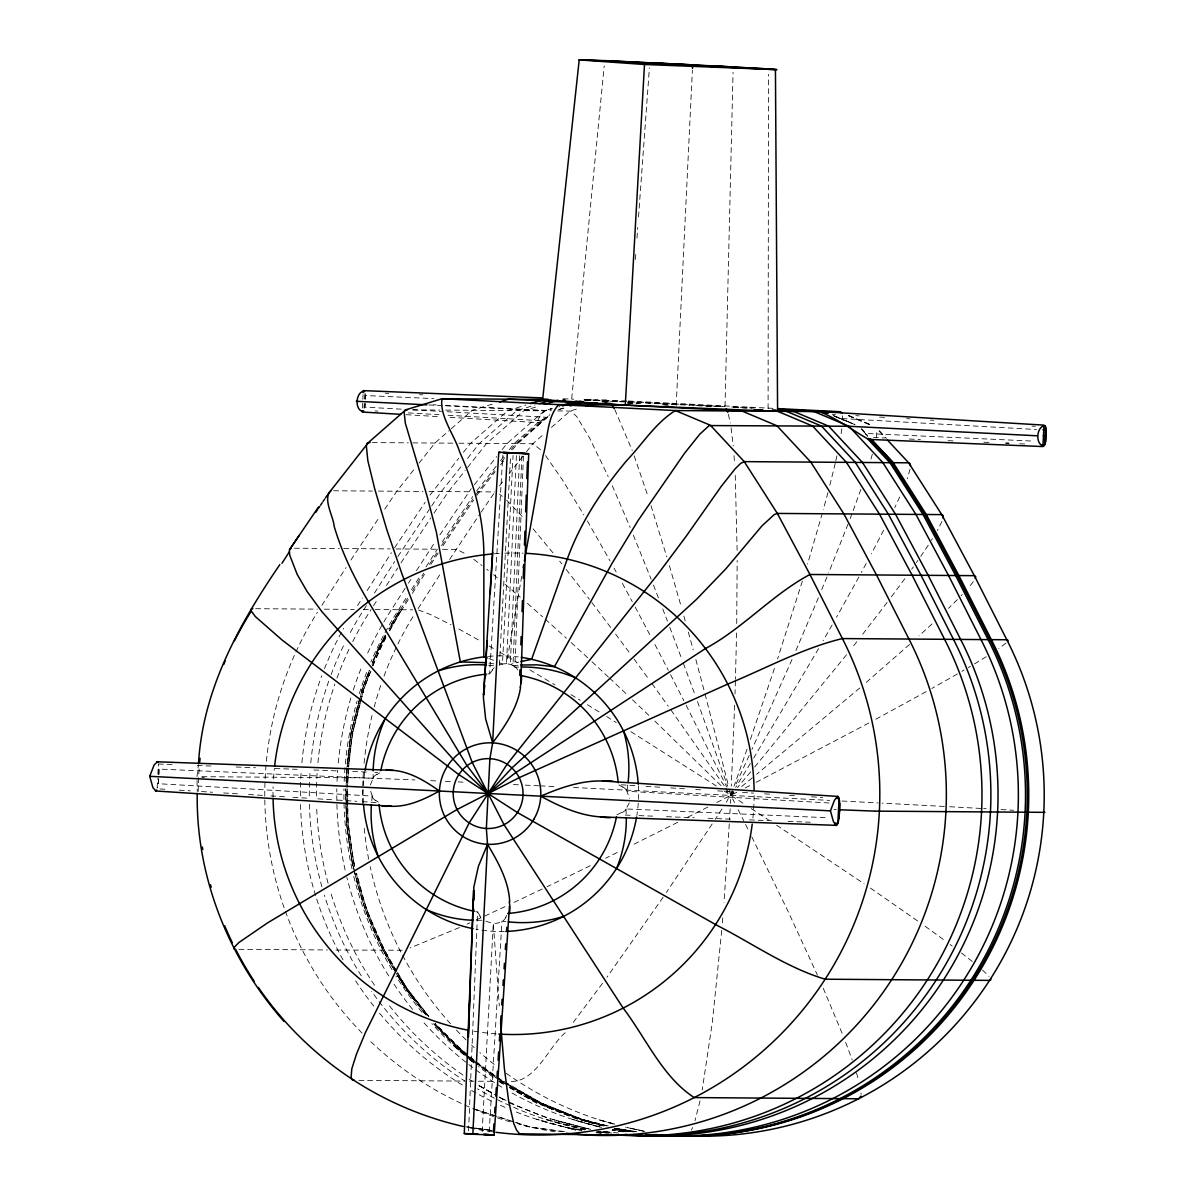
<?xml version="1.0" encoding="UTF-8"?>
<svg xmlns="http://www.w3.org/2000/svg" width="1196" height="1196" viewBox="0 0 1196 1196"><rect width="100%" height="100%" fill="white"/><g stroke="black" fill="none" stroke-linecap="round" stroke-linejoin="round"><path stroke-width="0.75" stroke-dasharray="5 3.75" d="M768.086 408.643L768.52 74.287M346.063 786.983L346.99 768.535M347.513 788.837L347.887 822.355L354.36 866.487L347.887 822.355L347.662 788.897M347.528 786.983L348.455 768.55M842.552 420.065L842.373 415.819M736.706 623.52L737.17 560.446M736.557 632.938L735.45 679.313M725.015 406.236L733.043 72.268M158.993 774.44L158.978 769.073A64.898 2.601 -87.1 0 0 158.724 766.098M735.405 680.928L735.017 693.844M734.643 705.147L731.279 786.101M468.593 1130.893L477.578 911.95A120.228 120.138 -89.6 0 1 475.724 911.606M518.675 667.039A167.32 150.681 -86.9 0 0 514.833 667.204L523.429 456.065M521.86 455.96L512.979 665.738L519.064 665.14M519.632 455.825L510.333 664.483A15.055 5.128 2.3 0 1 513.009 665.738M516.418 455.646L506.461 663.75A6.384 2.213 2.1 0 1 510.318 664.498L518.765 662.106M676.174 405.489L692.379 70.16M157.154 787.985L157.618 778.701M157.857 774.066L158.291 765.545M158.485 778.671L158.231 783.709A64.898 2.601 -87.1 0 1 157.678 786.684L157.409 787.805M158.694 774.56L158.978 769.073L373.152 778.372A167.32 147.661 -1.4 0 1 373.122 773.363M362.388 408L362.627 403.321M362.837 399.3L363.061 394.62M364.018 408.045L364.242 403.56M364.466 399.09L364.705 394.605M365.004 403.5L364.825 407.133A128.824 5.173 -87.1 0 1 364.616 408.075M365.229 399.15L365.408 395.532L433.67 398.612M521.71 576.427L506.461 663.75A6.384 2.213 2 0 0 502.455 664.094L513.069 455.497M731.055 790.72L730.412 803.383M499.435 665.051L500.556 643.822M500.84 638.515L510.617 455.392M482.167 1131.67L493.305 923.566L498.014 923.028L501.976 921.07A167.32 150.681 -86.9 0 0 505.788 921.548M730.113 808.81L729.515 819.738M729.276 823.865L723.999 902.442M487.759 673.976A120.228 120.138 -89.6 0 1 489.642 673.826L502.828 455.153M489.179 1131.999L501.976 921.07M635.405 259.412L635.794 254.09M636.96 238.139L637.737 227.509M638.515 216.88L649.398 68.037M158.754 778.925L158.231 783.709L372.255 796.073A167.32 147.377 7.2 0 0 371.612 802.307M722.773 917.9L722.205 924.882M721.726 930.443L712.323 1022.475L702.202 1090.064M571.703 398.687L604.204 65.944M365.318 403.635L364.825 407.133L401.751 409.196M347.109 768.52L346.167 787.028M348.589 768.52L347.647 787.043M196.996 776.727L198.282 765.709M841.864 428.721L840.668 436.899M876.309 437.646L876.967 430.366M370.326 784.98L373.152 778.372M910.081 469.176L907.196 478.834M700.034 1100.888L694.981 1120.787M836.916 455.855L835.81 460.804M835.227 463.39L829.576 486.324M360.37 702.8L352.386 733.477L348.634 766.711L352.386 733.477L361.327 698.658M360.833 700.991L363.659 690.167L361.79 696.954M629.305 802.83L625.971 808.945L828.32 817.78M358.875 702.785L350.832 733.462L347.169 766.696L350.832 733.462L359.861 698.643M359.353 700.991L362.194 690.167L360.325 696.939M827.916 492.677L823.341 509.616M822.355 513.174L807.569 564.019M872.333 454.241L870.613 460.116M802.352 581.136L777.564 658.906M584.754 400.301A301.213 3.618 -17 0 1 587.864 399.733L585.995 400.72M774.44 668.4L750.296 739.756M747.037 749.174L734.045 786.235M732.43 790.795L726.435 802.097M860.881 489.433L853.137 510.632M851.911 513.891L849.384 520.574M370.267 672.032L363.285 690.167L372.195 667.697M372.808 665.439L386.069 636.735M848.069 523.998L828.649 572.884M369.415 670.373L361.745 690.152L369.28 671.15M372.031 664.243L378.19 648.681L385.396 635.226L379.012 648.695M372.883 665.978L379.745 648.695L386.069 637.333M826.989 576.95L820.71 592.14M372.614 662.135A341.084 340.8 -89.6 0 1 385.396 635.226L372.614 662.135L378.19 648.681L385.426 635.704M818.378 597.776L795.908 650.549M692.589 1127.529L691.438 1130.115M941.955 521.471L937.38 530.501M791.976 659.594L751.94 749.444M899.691 496.998L894.787 507.582M749.189 755.453L734.867 786.594M732.849 790.96L730.816 795.325L734.494 802.516M883.65 530.202L871.331 553.883M866.173 563.54L861.344 572.48M506.775 915.418L505.594 917.347M858.863 577.055L836.512 617.256M389.059 629.201L399.913 609.721L389.029 628.857M389.687 630.845L401.452 609.736L389.597 630.456M832.147 624.97L823.162 640.682M818.572 648.666L753.674 758.025M750.385 763.437L735.675 787.446M733.238 791.393L730.816 795.325L725.942 790.481M931.46 540.248L932.432 538.708M321.844 605.37L346.078 567.577M350.921 560.012L379.909 516.358M357.469 605.625L362.313 598.06M367.157 590.51L391.391 552.702M366.38 605.684L363.943 609.467A341.084 340.8 -89.6 0 0 348.993 634.971M374.453 593.096L394.635 561.597M397.879 556.544L429.259 509.496M373.511 605.744L377.562 599.435M386.443 585.577L397.745 567.936M400.974 562.897L430.784 517.928M405.175 588.253L391.451 609.661A341.084 340.8 -89.6 0 0 366.694 655.229M408.404 583.214L410.826 579.432M416.492 570.612L435.045 542.012M405.848 598.374L398.567 609.721A341.084 340.8 -89.6 0 0 370.835 662.121M411.499 589.553L420.379 575.695M426.03 566.874L437.347 549.233M407.627 598.389L400.361 609.736A341.084 340.8 -89.6 0 0 388.939 628.707M412.471 590.824L423.773 573.198M429.424 564.377L438.319 550.519M408.285 599.659L401.826 609.736A341.084 340.8 -89.6 0 0 390.404 628.722M412.321 593.365L425.238 573.198M430.904 564.377L438.17 553.045M418.092 608.585L441.518 572.047M449.591 559.459L480.194 513.473M721.98 808.945L715.208 819.32M489.642 673.826L492.647 669.954M712.173 823.954L666.381 892.47M928.275 545.182L920.741 556.334M384.738 509.182L396.803 491.227L415.879 467.128M394.62 547.723L425.193 502.26M430.022 495.084L458.651 458.352M431.681 505.908L441.339 491.556L462 465.438M433.999 513.144L448.47 491.601L465.169 470.521M439.874 534.821L471.224 488.73M442.176 542.057L472.734 496.579M441.533 545.66L472.913 498.986M475.32 495.398L494.426 470.731M442.998 545.675L473.571 500.197M476.785 495.413L495.099 471.747M480.986 512.277L495.009 491.96M663.167 897.194L606.895 977.296M916.405 562.569L917.885 560.446M911.681 569.206L913.296 566.949M973.335 581.675L968.969 587.176M602.515 983.321L572.301 1023.641M904.819 578.7L891.319 596.909M887.133 602.47L861.763 635.42M856.77 641.789L851.672 648.262M419.063 463.121L434.955 443.028L448.963 430.754M463.42 452.327L470.581 443.297L507.941 410.542L526.076 404.995M467.561 458.412L479.476 443.357L516.851 410.602L534.971 405.07M467.546 467.501L486.623 443.402L523.983 410.662L537.587 406.505M474.393 484.724L496.654 456.603M502.215 449.576L506.984 443.552L544.344 410.811L551.147 408.733M476.755 490.794L496.624 465.693M500.586 460.669L504.563 455.646M509.332 449.621L514.101 443.596L537.886 422.637L548.471 415.819M501.573 461.686L505.549 456.663M511.111 449.636L515.88 443.611L541.833 420.738L447.304 415.191M500.661 464.706L505.43 458.681M512.591 449.651L517.36 443.626L550.399 414.25L548.949 415.431M546.452 410.228C543.208 411.544 535.853 419.871 538.424 422.547M499.435 485.905L504.204 479.88M508.973 473.855L523.28 455.781M526.449 451.774L532.818 443.731L544.494 433.505M565.17 1032.761C547.648 1047.786 535.599 1083.681 508.39 1081.423M846.499 654.81L754.512 767.264M750.699 771.824L737.409 787.566M733.641 792.006L730.816 795.325L725.867 788.134M961.091 595.743L962.257 594.532M957.338 599.6L948.518 608.33M932.058 623.923L919.051 635.853M909.543 644.435L863.826 684.531M1005.926 643.149L998.78 648.576M451.296 428.706L472.315 410.288L492.722 404.054M517.36 443.626L550.04 414.967M551.491 427.361L570.178 410.99L579.253 408.225M859.819 687.969L756.694 774.26M752.344 777.819L740.459 787.506M734.015 792.724L730.816 795.325L728.798 791.169M376.815 774.709L379.775 772.87M986.266 656.724L974.277 664.034M968.341 667.562L970.375 666.366M621.427 812.607L616.867 814.76M961.928 671.33L964.111 670.044M957.398 673.961L931.848 688.477M926.197 691.647L875.696 719.319M868.834 723.012L756.141 782.304M745.228 787.925L752.493 784.187M736.796 792.26L716.359 802.71M707.778 807.091L686.564 817.84M677.698 822.31L632.714 844.825M617.226 852.494L605.639 858.205M590.316 865.725L547.02 886.714M542.266 889.002L511.514 903.593M505.056 906.628L483.692 916.54M480.807 917.855L475.186 920.427M467.083 924.104L469.729 922.908M459.414 927.543L410.079 947.935M563.211 408.165L558.218 409.705M586.489 400.705L589.508 399.778L725.912 406.64M559.25 409.495L563.779 408.105M588.716 400.481L590.988 399.793L587.699 400.75M604.174 400.6L626.51 400.914M445.704 410.093L544.344 410.811L552.477 408.598M550.519 409.122L551.505 408.868M558.981 406.849L559.863 406.61M402.2 950.222L334.82 950.028M585.905 400.047L624.207 401.617M584.171 399.748L606.776 399.927L609.975 402.245M696.55 405.623L724.746 406.52M412.426 409.854L439.605 410.049M557.62 410.901L570.866 411.11L576.756 416.597L589.613 438.035L608.211 476.621M372.285 442.58L408.329 442.849M412.77 442.879L453.015 443.163M458.95 443.208L533.147 443.761L541.399 450.473M333.594 490.779L372.405 491.063M378.504 491.093L423.025 491.421M428.96 491.466L470.955 491.765M476.965 491.81L494.666 491.93M294.425 548.216L339.335 548.53M343.775 548.56L390.105 548.904M396.04 548.949L438.005 549.248M442.52 549.278L457.186 549.532L467.068 554.72M255.645 608.689L317.209 609.138M324.37 609.183L354.3 609.392M363.39 609.467L369.31 609.512M375.17 609.556L412.695 609.825M201.975 776.697L363.793 777.863L414.892 779.927M238.946 949.34L327.405 949.968M358.875 1080.347L464.96 1081.109A341.084 340.8 -89.6 0 1 371.567 991.305M469.43 1081.139L473.885 1081.169M478.46 1081.214L494.8 1081.319M499.36 1081.363L503.8 1081.393M158.365 764.005L172.254 764.528M197.235 765.5L213.89 766.143M236.105 766.995L255.54 767.742M274.96 768.49L297.176 769.342M313.83 769.985L338.812 770.942M352.7 771.48L369.355 772.123M374.916 772.332L377.682 772.452M625.149 815.074L633.432 815.403M638.963 815.612L655.528 816.255M666.576 816.674L694.203 817.75M708.017 818.273L732.879 819.245M749.458 819.873L771.555 820.74M788.119 821.368L810.215 822.235M563.181 398.761L573.706 399.195M584.231 399.628L587.834 399.778M385.306 393.23L388.73 393.379M419.482 394.68L422.891 394.83M873.439 437.527L884.487 437.99M909.334 439.052L920.382 439.515M947.994 440.696L956.277 441.055M983.889 442.236L989.406 442.46M1019.784 443.761L1025.301 444M834.105 809.528L836.228 809.617M861.554 429.17L865.186 433.445L1034.271 441.16M602.246 401.856L608.226 402.14M430.695 780.644L436.42 780.913M445.39 781.332L451.64 781.616M458.083 781.915L464.721 782.229M627.302 403.052L638.111 403.575M513.413 784.546L518.645 784.8M525.268 785.129L538.738 785.772M540.099 785.847L556.678 786.654M664.767 404.906L668.489 405.1M433.371 404.756L436.316 404.906M445.166 405.354L551.416 410.736M573.557 787.476L829.62 800.393M628.319 401.019L776.025 408.509M731.743 406.999L755.095 408.12M627.855 401.796L722.668 406.61M733.611 407.163L751.836 408.09M584.261 399.898L624.372 401.931M628.02 402.125L660.835 403.785M662.659 403.874L690.017 405.265M697.313 405.638L717.361 406.655M733.776 407.492L746.543 408.135M772.063 409.436L775.711 409.615M604.01 401.796L611.306 402.155M627.721 402.992L640.488 403.635M662.36 404.756L669.655 405.115M602.007 401.751L608.749 402.095M428.617 404.936L544.344 410.811M841.954 801.021L878.208 802.92M944.272 806.433L882.14 803.129M983.59 808.586L986.252 808.72M980.884 808.436L947.591 806.612M833.866 416.044L839.936 418.45L1036.469 429.514M413.113 409.839L441.518 411.424M447.199 411.738L546.602 417.284M1001.037 809.557L1013.715 810.275M375.021 410.946L377.801 411.11M408.389 412.904L438.962 414.698M829.067 802.979L626.868 791.244L629.664 798.39M832.117 414.265L835.511 414.474M855.828 415.67L859.221 415.879M879.538 417.075L886.326 417.479M906.643 418.675L910.036 418.884M930.353 420.08L933.747 420.274M1031.998 426.09L1035.377 426.299M406.117 414.668L440.89 416.776M450.04 417.329L537.886 422.637M621.143 784.8L634.941 785.667M645.975 786.355L659.773 787.222M670.807 787.925L684.605 788.792M695.638 789.495L703.921 790.018M717.705 790.885L728.738 791.573M742.537 792.44L753.57 793.142M764.603 793.845L772.885 794.353M789.435 795.4L797.717 795.923M811.516 796.79L822.549 797.493M159.89 788.941L165.437 789.285M179.295 790.152L190.388 790.855M201.481 791.543L212.574 792.245M223.667 792.948L237.526 793.815M248.619 794.503L262.477 795.37M270.804 795.893L284.663 796.775M292.975 797.298L309.615 798.33M317.927 798.853L334.566 799.9M337.347 800.079L356.752 801.29M362.298 801.634L378.938 802.68L375.529 800.139M204.367 777.415L201.676 777.221M608.719 1133.12L596.595 1131.64M596.341 1132.732L601.827 1133.285M643.598 1131.192L625.523 1127.11M623.131 1131.625L612.023 1130.384L624.043 1131.924M596.057 1132.403L603.457 1133.24M599.061 1131.655L611.769 1133.105M636.795 1131.73L617.285 1128.635M635.27 1131.715L615.791 1128.62M632.265 1131.7L614.191 1128.755M604.787 1131.506L619.229 1133.15M562.718 1131.715L529.604 1126.916L515.401 1122.401M491.093 1130.579L463.061 1126.438M644.853 1131.461L627.466 1127.619A341.084 340.8 -89.6 0 0 642.073 1130.639M564.542 1131.61L529.604 1126.916L511.858 1121.175M466.754 1126.931L474.139 1127.933M475.978 1128.172L492.603 1130.399M466.739 1126.946L470.402 1127.454M472.241 1127.708L492.408 1130.519M603.173 1131.595L610.558 1132.657A341.084 340.8 -89.6 0 1 606.895 1132.134M488.91 663.033L494.576 664.004M633.028 1131.805L617.42 1128.665M634.538 1131.82L618.945 1128.665M632.594 1131.67L617.121 1128.83M630.845 1131.67L615.387 1128.815M581.914 1130.175L565.23 1127.185L536.421 1119.247L575.725 1130.13L565.23 1127.185L581.705 1130.19M624.402 1131.61L612.457 1129.428M598.523 1131.715L603.412 1132.612L597.925 1131.595M617.869 1128.845L634.329 1131.865M616.075 1128.83L632.549 1131.85M612.621 1129.458L625.433 1131.805M584.964 1129.233L545.331 1119.307L584.575 1129.727M585.113 1129.248L574.14 1127.245L586.369 1130.205M418.436 609.975L430.246 614.4L451.027 624.805M586.713 1128.561L552.462 1119.351L592.14 1129.786M608.226 1125.944L583.2 1119.576L604.802 1125.526M606.716 1125.929L581.734 1119.561L603.337 1125.526M603.397 1125.72L579.955 1119.561L603.352 1126.004M614.221 1128.561L630.666 1131.79A341.084 340.8 -89.6 0 1 616.045 1129.069M614.864 1124.15L598.658 1119.695L614.774 1124.15M601.633 1127.439L572.824 1119.501L601.334 1127.424M513.622 1121.833L472.794 1108.557L510.079 1120.607M488.88 658.562L494.695 660.745M869.612 424.58L847.919 415.535M869.238 424.46L847.62 415.341M509.78 1087.687L536.735 1103.086L578.161 1119.546M509.242 1102.876L550.683 1119.336M841.446 419.063L846.798 421.246M842.163 419.362L855.275 424.774M847.979 421.74L854.049 424.251M848.577 415.416L870.434 424.61M833.119 415.311L837.484 417.15M839.667 418.062L844.047 419.901M846.23 420.813L854.961 424.49M836.049 416.746L837.021 417.18M838.964 418.032L839.936 418.45M499.345 662.689L502.44 664.079M618.93 784.89L622.712 787.177M458.741 628.947L481.39 641.564M496.803 1077.103L541.399 1103.116L582.826 1119.576L541.399 1103.116L502.828 1081.378A341.084 340.8 -89.6 0 1 499.749 1079.36M501.363 1081.378L539.845 1103.101L581.286 1119.561L539.845 1103.101L496.848 1078.164M503.352 1083.995L498.687 1081.348L503.441 1084.069M509.556 1087.523L536.735 1103.086M478.968 1085.564L496.026 1095.252M479.133 1085.684L493.395 1093.832M499.734 1097.45L506.072 1101.068M489.089 645.96L494.426 649.024M499.031 1096.971L506.327 1101.187M499.943 652.224L517.42 662.464M529.798 669.805L549.323 681.496M485.845 921.234L493.305 923.566L499.315 1005.911M552.672 683.514L554.914 684.874M570.941 694.622L580.299 700.333M587.385 704.683L600.542 712.801M606.581 716.539L616.269 722.563M630.89 731.683L717.181 786.505M724.043 790.93L744.405 804.131M751.252 808.601L768.535 819.888M776.638 825.21L864.035 883.709M870.449 888.09L919.993 922.609M495.308 1076.026L478.744 1064.261A341.084 340.8 -89.6 0 0 493.649 1075.234M495.338 1077.088L468.817 1057.144M925.121 926.272L946.066 941.461M499.48 494.157L502.335 496.355M473.751 559.354L481.988 565.529M474.259 1060.314L456.065 1044.96L435.09 1023.671A341.084 340.8 -89.6 0 0 464.392 1052.45M475.754 1061.42L495.308 1075.847M496.818 1076.953L502.828 1081.378M466.634 1055.829L473.87 1061.151M475.32 1062.212L494.127 1076.056M950.207 944.526L952.21 946.021M961.464 953.003L972.288 961.464M466.53 1055.814L473.242 1061.091M473.407 1060.045L466.724 1054.767L435.09 1023.671M486.682 569.191L488.327 570.492M493.529 574.678L499.106 579.253M505.056 584.201L520.32 597.223M469.893 1059.492L475.5 1064.246M464.526 1053.392L454.6 1044.96L433.61 1023.656A341.084 340.8 -89.6 0 0 462.927 1052.435M465.947 1054.603L474.438 1061.839M465.573 1055.799L452.821 1044.945L464.287 1054.752M466.993 1056.995L474.079 1063.035M464.736 1053.676L454.6 1044.96L465.184 1054.767L433.61 1023.656M527.436 603.397L542.58 616.762M982.499 970.016L989.047 976.429M545.212 619.109L566.381 638.201M571.195 642.581L587.969 658.009M592.005 661.747L608.42 677.056M609.467 678.027L628.319 695.803M506.685 500.227L522.189 516.358M632.549 699.824L649.503 715.985M654.81 721.068L721.995 786.564M865.186 433.445L866.936 435.284M879.03 430.994L885.384 437.811M861.449 428.602L867.803 435.419M879.419 430.754L886.46 438.498M533.042 528.782L553.449 553.434M426.195 1015.015L405.504 988.673L395.861 972.871A341.084 340.8 -89.6 0 0 426.239 1015.21M559.683 561.193L561.821 563.869M426.254 1014.911L405.504 988.673L396.175 972.707M566.171 569.371L589.434 599.346M545.555 455.541L562.419 479.88L583.887 514.983M591.885 602.56L611.261 628.229M480.179 916.061L477.578 911.95M615.596 634.03L630.546 654.227M634.104 659.086L649.353 679.971M652.059 683.708L668.28 706.238M670.971 710.005L725.045 786.938M396.743 971.122C377.981 941.058 364.003 907.988 356.498 873.304M397.685 972.722L407.059 988.673L428.871 1016.465L407.059 988.673L397.326 972.886M395.233 971.107C375.828 940.041 361.73 905.761 354.151 869.896M372.255 796.073L370.132 789.435M587.356 520.933L610.035 560.894M396.414 971.272L384.559 950.386L366.544 909.453L356.692 873.663M394.949 971.257L383.094 950.372L365.004 909.438L355.212 873.648M614.086 568.205L616.134 571.927M614.804 409.555L632.236 450.488M622.354 583.319L632.28 601.678M635.166 607.045L650.504 636.018M654.945 644.495L668.34 670.298M670.567 674.634L683.933 700.811M738.171 809.767L743.733 820.755M686.145 705.192L726.779 786.998M745.586 824.448L748.681 830.622M751.791 836.841L787.82 910.814L817.436 975.099M612.292 485.711L630.157 527.421M823.252 988.27L842.761 1034.869M633.342 535.12L651.147 579.268M653.45 585.083L658.652 598.419M662.748 608.958L667.443 621.173M845.677 1042.344L852.225 1060.075M669.805 627.347L681.63 658.652M683.394 663.391L695.145 695.19M697.477 701.574L727.661 786.221M634.194 455.855L648.277 497.177M729.246 790.78L730.816 795.325L729.68 790.646M651.028 505.699L666.77 556.873M856.456 1072.842L858.623 1080.362M669.371 565.618L681.227 606.701M683.888 616.149L685.218 620.903M688.328 632.086L693.202 649.832M728.379 414.279L730.322 423.055M353.254 866.487L354.719 871.854M695.848 659.579L704.594 692.305M705.027 693.949L728.514 785.966M158.485 764.498L158.724 766.053M731.1 427.839L733.208 445.854M365.408 395.532L365.557 399.03M734.03 455.646L734.583 463.689M735.241 475.335L737.125 550.594M861.03 1093.009L861.06 1094.4M197.041 780.435L197.205 791.528M612.98 1123.971A341.084 340.8 -89.6 0 1 506.102 1073.216M494.202 1064.38A341.084 340.8 -89.6 0 1 479.85 1052.555M474.274 1047.606A341.084 340.8 -89.6 0 1 471.538 1045.08M466.111 1039.937A341.084 340.8 -89.6 0 1 456.468 1030.19M450.548 1023.791A341.084 340.8 -89.6 0 1 370.192 866.607M368.697 859.281A341.084 340.8 -89.6 0 1 364.018 825.988M362.732 803.712A341.084 340.8 -89.6 0 1 363.509 770.508M364.122 763.153A341.084 340.8 -89.6 0 1 372.046 715.477M374.184 707.03A341.084 340.8 -89.6 0 1 381.09 684.366M384.021 676.144A341.084 340.8 -89.6 0 1 413.353 616.075M633.94 1131.775A341.084 340.8 -89.6 0 1 619.304 1129.099M604.742 1125.765A341.084 340.8 -89.6 0 1 509.048 1085.325M472.928 1059.641A341.084 340.8 -89.6 0 1 470.058 1057.279M427.705 1015.225A341.084 340.8 -89.6 0 1 397.192 972.931M393.409 966.577A341.084 340.8 -89.6 0 1 356.378 873.798M354.719 866.502A341.084 340.8 -89.6 0 1 347.214 788.792M347.423 781.422A341.084 340.8 -89.6 0 1 360.041 702.112M361.79 696.117A341.084 340.8 -89.6 0 1 369.893 672.541M372.644 665.589A341.084 340.8 -89.6 0 1 385.142 638.529M632.475 1131.775A341.084 340.8 -89.6 0 1 617.824 1129.084M603.277 1125.765A341.084 340.8 -89.6 0 1 471.463 1059.626M391.929 966.562A341.084 340.8 -89.6 0 1 345.749 788.792M345.958 781.407A341.084 340.8 -89.6 0 1 369.325 670.209M601.498 1125.75A341.084 340.8 -89.6 0 1 512.127 1089.108M502.679 1083.337A341.084 340.8 -89.6 0 1 499.584 1081.363M493.44 1077.297A341.084 340.8 -89.6 0 1 478.445 1066.503M472.584 1061.943A341.084 340.8 -89.6 0 1 469.684 1059.611M463.958 1054.857A341.084 340.8 -89.6 0 1 431.831 1023.656M422.053 1012.324A341.084 340.8 -89.6 0 1 395.906 976.071M392.034 969.747A341.084 340.8 -89.6 0 1 353.418 874.994M352.013 868.909A341.084 340.8 -89.6 0 1 343.97 788.777M344.179 781.407A341.084 340.8 -89.6 0 1 357.141 700.886M359.278 693.71A341.084 340.8 -89.6 0 1 367.994 669.027M623.565 1131.7A341.084 340.8 -89.6 0 1 612.576 1129.757M598 1126.587A341.084 340.8 -89.6 0 1 511.425 1092.725M501.827 1087.164A341.084 340.8 -89.6 0 1 422.218 1020.816M412.56 1009.379A341.084 340.8 -89.6 0 1 392.781 982.275M388.775 976.011A341.084 340.8 -89.6 0 1 346.885 877.356M345.151 870.075A341.084 340.8 -89.6 0 1 336.838 788.717M337.048 781.347A341.084 340.8 -89.6 0 1 337.676 770.314M338.289 762.958A341.084 340.8 -89.6 0 1 351.071 697.238M353.283 690.092A341.084 340.8 -89.6 0 1 362.268 665.514M588.567 1128.875A341.084 340.8 -89.6 0 1 500.87 1097.853M491.063 1092.591A341.084 340.8 -89.6 0 1 478.325 1085.101M472.106 1081.169A341.084 340.8 -89.6 0 1 469.026 1079.151M462.927 1075.01A341.084 340.8 -89.6 0 1 387.579 1003.369M374.498 985.22A341.084 340.8 -89.6 0 1 330.455 891.648M328.093 883.246A341.084 340.8 -89.6 0 1 316.656 807.091M316.432 795.968A341.084 340.8 -89.6 0 1 317.314 770.179M317.927 762.809A341.084 340.8 -89.6 0 1 334.895 684.037M336.973 678.162A341.084 340.8 -89.6 0 1 349.456 648.307M352.73 641.624A341.084 340.8 -89.6 0 1 371.089 609.526M607.09 1133.09A341.084 340.8 -89.6 0 1 599.749 1132.074M585.083 1129.562A341.084 340.8 -89.6 0 1 477.503 1088.853M361.282 975.816A341.084 340.8 -89.6 0 1 324.385 895.161M321.933 886.804A341.084 340.8 -89.6 0 1 309.39 803.323M309.286 795.923A341.084 340.8 -89.6 0 1 310.168 770.119M310.781 762.764A341.084 340.8 -89.6 0 1 328.99 680.449M331.128 674.604A341.084 340.8 -89.6 0 1 343.94 644.898M579.836 1130.19A341.084 340.8 -89.6 0 1 515.327 1111.652M504.981 1107.332A341.084 340.8 -89.6 0 1 498.179 1104.282M491.466 1101.082A341.084 340.8 -89.6 0 1 468.593 1088.794M462.284 1084.981A341.084 340.8 -89.6 0 1 378.519 1012.01M373.825 1006.195A341.084 340.8 -89.6 0 1 354.36 978.896M342.983 959.805A341.084 340.8 -89.6 0 1 300.48 803.264M300.375 795.863A341.084 340.8 -89.6 0 1 301.272 770.06M301.885 762.704A341.084 340.8 -89.6 0 1 321.784 675.695M324.475 668.714A341.084 340.8 -89.6 0 1 343.626 628.378M555.213 1131.76A341.084 340.8 -89.6 0 1 518.735 1124.24M510.333 1121.908A341.084 340.8 -89.6 0 1 368.248 1039.234M362.074 1033.075A341.084 340.8 -89.6 0 1 317.448 612.247M492.348 1131.805A341.084 340.8 -89.6 0 1 466.709 1127.26M198.222 791.423A341.084 340.8 -89.6 0 1 199.388 765.649M865.306 433.595A100.838 2.945 47 0 1 866.442 435.09M867.1 436.017A100.838 2.945 47 0 1 867.504 436.63M836.004 416.881A54.941 0.837 22.8 0 1 839.742 418.376M365.049 393.23A128.824 5.173 -87.1 0 1 365.408 395.398M541.743 420.828A269.115 7.176 -41.2 0 1 538.484 422.487M546.467 417.419A100.838 2.691 -41.2 0 1 541.982 420.603M504.772 553.165A240.755 240.56 -89.6 0 1 523.13 553.195M754.123 795.534A240.755 240.56 -89.6 0 1 752.807 818.931M496.205 1033.882A240.755 240.56 -89.6 0 1 472.854 1031.042M273.032 797.209A240.755 240.56 -89.6 0 1 273.107 786.774M273.465 778.985A240.755 240.56 -89.6 0 1 274.333 768.594M494.277 553.778A240.755 240.56 -89.6 0 1 499.524 553.419M488.312 656.395A137.839 137.734 -89.6 0 1 518.287 656.933M638.35 785.697A137.839 137.734 -89.6 0 1 636.84 815.508M504.308 931.475A137.839 137.734 -89.6 0 1 476.053 929.262M363.435 803.144A137.839 137.734 -89.6 0 1 364.855 771.824M373.107 777.46A70.31 20.526 -86 0 1 376.815 774.275M375.484 800.573A70.31 20.526 -88.3 0 1 372.12 796.985M474.573 911.606A294.934 91.165 9.1 0 1 473.347 906.075M480.852 917.631A70.31 23.023 4.9 0 1 479.731 916.061M481.839 920.232A167.32 144.357 -87.3 0 1 475.709 920.322M505.878 917.377A70.31 23.128 2.5 0 1 502.724 921.189M626.031 809.677A70.31 25.849 -85.9 0 1 621.427 812.936M625.912 808.945A167.32 147.377 7.2 0 1 626.285 816.464M615.327 781.706A294.934 103.962 87.4 0 1 616.344 781.945M622.757 786.848A70.31 25.864 -88.3 0 1 627.003 790.526M627.78 785.025A167.32 147.661 -1.4 0 1 626.809 791.244M515.581 667.099A70.31 23.367 3.3 0 1 517.719 669.954M513.099 665.724A29.541 9.957 2.6 0 1 514.818 667.039M485.068 678.401A294.934 92.137 -3.3 0 1 486.652 673.856M492.199 669.91A70.31 23.247 0.9 0 1 494.232 667.742M499.39 665.051A15.055 5.128 1.9 0 1 502.335 664.034M488.626 665.23A167.32 144.357 -87.3 0 1 494.71 665.933M346.048 788.822L346.347 822.34L352.805 866.487L346.347 822.34L346.182 788.882M553.718 1109.14L526.838 1096.343L553.718 1109.14M551.939 1109.126L525.059 1096.328L551.939 1109.126M414.578 1000.618L397.685 976.086L414.578 1000.618"/><path stroke-width="1.5" d="M520.798 682.781L528.707 453.718L519.752 453.179M618.227 782.722A120.168 120.063 -89.6 0 0 563.884 692.768A120.228 120.138 -89.6 0 0 519.752 675.351L519.946 669.82M520.843 644.868L521.142 636.556M522.039 611.619L522.443 600.527M523.235 578.356L523.743 564.497M524.446 545.092L524.939 531.233M525.642 511.843L526.24 495.204M526.838 478.579L527.436 461.955M470.342 983.605L468.324 1037.216L473.855 886.998L478.385 866.353L487.52 844.301L486.353 828.469L489.897 758.683L492.647 742.88L507.343 452.955L503.023 452.656M467.741 1133.883L464.287 1133.569L473.616 890.392L473.96 900.005M839.652 810.694L839.697 803.607A64.898 2.601 -87.1 0 0 839.457 800.632L839.099 798.539A283.572 11.377 -87.1 0 0 837.977 796.446L602.395 780.973C580.927 780.42 560.191 787.805 540.741 796.162L149.724 776.324L154.06 765.066L157.244 761.852A283.572 11.377 -87.1 0 1 157.827 762.51M1042.912 429.872L1046.141 430.052L1045.543 441.668L1046.141 430.052A128.824 5.173 -87.1 0 0 1045.528 427.047M692.469 68.381L692.648 64.838M362.253 410.677L362.179 412.022L400.615 414.339M363.165 392.617L363.27 390.614L542.147 397.909M838.411 821.203A64.898 2.601 -87.1 0 0 838.964 818.303L839.697 803.607M839.652 810.918L838.964 818.243M768.55 68.949A863.452 1.51 2.9 0 1 773.902 69.308L776.892 69.622L644.495 64.494L625.284 405.115L558.741 404.637C546.662 417.464 547.932 439.201 543.074 455.631L524.401 561.014M516.313 453L498.792 452.267L483.408 697.687L485.636 718.931L492.647 742.88C504.891 726.196 517.464 708.226 520.574 687.281M485.247 1134.466L494.157 1134.989L509.466 906.269M490.24 593.769L492.767 552.178M493.41 1132.149L493.948 1123.851M494.666 1112.773L495.024 1107.242M495.757 1096.164L496.295 1087.867M497.013 1076.789L497.387 1071.257M498.104 1060.179L498.642 1051.882M499.375 1040.804L499.734 1035.273M500.631 1021.429L500.989 1015.897M501.722 1004.819L502.081 999.288M502.978 985.444L503.352 979.913M504.069 968.835L504.428 963.303M505.34 949.46L505.699 943.928M506.596 930.084L506.775 927.319M487.265 640.936L483.498 695.085L484.829 685.472M330.814 490.764C322.397 498.792 333.34 515.984 334.177 526.36C341.981 552.956 354.255 578.027 368.473 601.738L467.068 765.709L488.132 793.576L515.969 772.496L705.446 648.546C743.179 628.184 772.556 594.352 809.946 574.484L974.351 575.665L975.697 576.457L975.293 578.43M546.751 399.987L542.64 399.554L579.208 59.875M198.491 763.885C202.558 690.092 239.021 624.282 279.849 564.602M523.28 567.442L523.728 564.871M860.926 1096.104L858.653 1098.765L694.248 1097.584C662.27 1076.893 645.9 1037.814 623.146 1008.078L504.024 824.687L472.226 762.48L401.961 573.916L387.055 530.426L374.692 488.805L367.83 460.58L366.335 445.794L367.366 442.954L370.072 442.565M943.091 518.137L943.196 515.611L941.745 514.609L777.34 513.428L774.201 514.594L761.927 525.926L726.092 568.563L696.461 599.405L511.888 767.982L488.132 793.576L462.553 769.79L321.888 611.649L307.058 591.437L297.161 574.334L289.761 555.303L289.342 550.265L291.256 548.216M838.381 821.398L837.843 823.297A283.572 11.377 -87.1 0 1 836.512 825.36L600.571 816.913C579.208 815.508 559.28 806.283 540.741 796.162L830.443 810.858L833.388 821.503L836.094 825.494M830.443 810.858L834.449 800.274L837.574 796.312M363.674 410.766A318.061 12.767 -87.1 0 1 363.121 411.559C354.36 410.243 355.511 391.944 364.152 391.077A318.061 12.767 -87.1 0 1 364.541 391.675M1045.543 441.802A128.824 5.173 -87.1 0 1 1044.646 444.673A318.061 12.767 -87.1 0 1 1043.854 446.093C1035.078 444.777 1036.244 426.479 1044.885 425.612M281.957 563.316L289.223 551.969M315.774 512.292L317.389 509.9M318.196 508.704L319.795 506.312M320.603 505.116L322.217 502.724M323.025 501.528L324.624 499.136M325.432 497.94L327.046 495.533M327.854 494.337L368.413 442.55L405.773 409.809L442.042 398.716L548.381 399.479M290.299 548.56L318.42 507.104M289.507 549.667L299.135 535.464M1007.585 641.43L1008.049 640.323L1006.808 639.755L842.403 638.574C802.411 648.232 765.664 668.549 727.721 684.097L519.199 777.669L457.051 809.498L267.68 922.804L238.901 942.508L233.997 947.531L233.923 948.817L235.627 949.31A341.084 340.8 -89.6 0 0 254.21 981.273M868.386 439.321C853.525 430.68 838.531 419.856 822.16 412.68M687.147 1135.557L663.556 1135.602M583.005 401.796L570.223 405.967M499.524 401.976L508.584 399.195L741.983 411.035L776.937 425.746L810.798 462.105L843.883 513.906L876.489 574.962L908.945 639.053A341.084 340.8 -89.6 0 1 566.246 1133.225M530.605 403.62L544.21 399.449L548.411 399.554M539.516 403.68L550.848 400.212L625.284 405.115L774.574 411.245M544.389 404.427L557.994 400.256M562.479 405.265L576.083 401.109M575.112 404.637L581.914 402.559M586.04 406.147L597.372 402.678M579.223 59.86L595.115 60.248A863.452 1.51 2.9 0 1 604.698 60.637L689.419 64.674M583.319 402.035L573.452 404.936L566.949 404.637M542.64 399.554L543.971 399.449M562.479 405.922L580.404 401.318M520.978 661.552L531.607 659.31L567.278 559.085C580.314 522.682 601.977 489.971 626.764 460.52C642.656 443.91 655.647 422.666 675.426 410.557L839.831 411.738L841.655 413.113M464.272 1133.539L477.847 1134.092L468.473 1133.659M520.798 665.006L537.243 664.856L554.451 666.695L612.038 563.391L638.096 520.499L684.306 453.583L699.765 434.193L709.213 425.567L848.966 426.254L1037.022 435.793M528.587 453.733L527.451 453.718M252.879 608.674L251.205 609.138L251.055 610.722L255.406 616.628L282.002 639.965L458.815 774.604L517.434 812.562L717.032 925.375C752.733 943.524 786.564 967.624 825.15 979.21L989.555 980.391L990.781 979.943L990.662 978.791M603.546 816.958L600.571 816.913M580.957 59.8L775.442 69.667L777.594 411.289L778.955 411.26L777.923 411.11M407.432 409.824L405.22 409.929L404.143 411.977L405.295 423.04L426.912 495.622L436.316 531.906L460.355 661.911L486.473 662.689M354.435 1080.317L352.207 1079.779L351.071 1077.79L351.803 1068.82L356.468 1054.139L365.423 1032.567L469.161 822.908L507.089 764.244L657.561 574.603L686.489 535.793L721.233 486.383L735.106 468.862L740.653 463.42L744.256 461.626L908.661 462.807L910.096 463.674L910.485 465.767M663.227 1135.602L519.572 1133.823L516.537 1130.071L513.846 1123.672L508.734 1101.695L504.323 1068.043L500.541 1022.625M777.355 411.289L774.993 411.245M149.724 776.324L152.924 787.641L155.779 790.885A283.572 11.377 -87.1 0 0 156.646 789.883M875.352 811.127L1044.885 812.353L1043.495 812.174M874.59 811.112L839.323 809.752M526.001 453.673L507.343 452.955M156.855 761.777L393.32 770.374C410.497 771.809 425.656 781.347 439.425 791.019C424.744 799.092 408.658 806.837 391.511 806.298L155.375 790.96M488.79 1134.869L472.824 1134.227L487.52 844.301C497.999 861.927 508.719 880.854 509.705 901.814M835.077 823.192L837.843 823.297L839.099 798.539L836.333 798.36M576.636 401.333L583.469 401.632M1005.986 443.178L1008.736 443.282M1041.866 444.703L1044.631 444.822L1045.543 426.897A318.061 12.767 -87.1 0 0 1044.885 425.612M393.32 770.374L390.987 770.329A294.934 81.582 -81.7 0 0 386.383 769.641M759.311 409.705L762.166 409.854M777.908 410.632L793.651 411.409L828.604 426.12L862.466 462.478L895.55 514.28L928.171 575.336L960.627 639.426A341.084 340.8 -89.6 0 1 625.269 1134.361M713.369 65.9L768.52 68.949L604.728 60.637M649.787 62.715L733.163 66.946M777.848 408.598L839.831 411.738L842.029 412.665M779.149 409.406L824.373 411.633L826.556 412.545M777.37 409.391L821.248 411.618L826.152 413.113M777.535 409.705L813.998 411.559L848.966 426.254L882.827 462.613L915.912 514.43L948.518 575.485L980.974 639.576A341.084 340.8 -89.6 0 1 645.631 1134.511M758.997 409.645L762.644 409.839M779.059 410.677L793.651 411.409M563.466 400.047L564.617 400.107M778.447 410.946L786.505 411.364L821.458 426.06L855.334 462.418L888.404 514.235L921.025 575.276L953.481 639.382A341.084 340.8 -89.6 0 1 621.8 1134.645M1043.286 435.718L1046.216 435.867M356.288 401.273L426.808 404.846M502.993 452.387L527.735 453.643M474.393 1133.928L477.593 1134.092M483.991 1134.406L489.029 1134.66M483.169 1134.406L494.098 1134.989M754.287 409.615L762.629 410.093M602.395 780.973L605.355 781.197M491.511 1134.81L493.215 1134.914M644.495 64.494L579.268 59.905M821.129 411.603L1044.003 425.133L1042.912 446.557L868.117 439.38L889.944 462.673L923.028 514.474L955.649 575.53L988.105 639.621A341.084 340.8 -89.6 0 1 652.747 1134.57M472.555 1134.212L471.747 1134.152M391.511 806.298L389.178 806.089A294.934 81.492 87.4 0 1 382.167 806.014M550.893 400.316L547.409 400.047M500.616 452.477L498.822 452.297M487.325 658.024L483.827 656.873L483.842 554.854C483.872 519.288 474.319 484.275 459.713 452.058C454.674 435.434 439.156 415.64 442.042 398.716L675.426 410.557L710.394 425.268L744.256 461.626L777.34 513.428L809.946 574.484L842.403 638.574A341.084 340.8 -89.6 0 1 496.026 1132.298M822.908 411.618L826.541 413.143M777.594 411.289L812.562 426L846.424 462.359L879.509 514.16L912.114 575.216L944.571 639.307A341.084 340.8 -89.6 0 1 612.905 1134.585M824.373 411.633L828.26 413.338M870.434 438.932L893.203 462.688L926.287 514.504L958.893 575.56L991.349 639.651A341.084 340.8 -89.6 0 1 670.702 1135.647M869.417 438.872L891.738 462.688L924.807 514.489L957.428 575.545L989.884 639.636A341.084 340.8 -89.6 0 1 669.237 1135.647M887.492 440.083L908.661 462.807L941.745 514.609L974.351 575.665L1006.808 639.755A341.084 340.8 -89.6 0 1 682.497 1135.557M872.034 439.964L893.203 462.688M284.08 1021.519C228.914 959.267 195.875 876.892 197.235 793.382M610.932 403.426L614.206 408.479M726.301 408.673L727.796 412.351M463.061 1126.438A341.084 340.8 -89.6 0 1 258.366 987.462M232.338 942.717A341.084 340.8 -89.6 0 1 224.728 925.868M211.199 887.208A341.084 340.8 -89.6 0 1 210.526 884.801M202.767 849.504A341.084 340.8 -89.6 0 1 202.363 847.037M199.717 761.972A341.084 340.8 -89.6 0 1 200.076 758.279M223.697 664.528A341.084 340.8 -89.6 0 1 225.132 661.074M234.506 640.772A341.084 340.8 -89.6 0 1 250.891 611.769M663.361 1135.198A341.084 340.8 -89.6 0 1 656.006 1134.585M661.881 1135.183A341.084 340.8 -89.6 0 1 654.541 1134.57M868.46 438.334A269.115 7.849 47 0 1 868.401 439.231M822.25 412.725A301.213 4.605 22.8 0 1 821.009 411.559M562.748 400.077A849.265 1.48 2.9 0 1 565.409 400.197M525.747 553.314A240.755 240.56 -89.6 0 1 754.108 790.317M752.209 824.134A240.755 240.56 -89.6 0 1 498.792 1034.062M467.681 1030.1A240.755 240.56 -89.6 0 1 273.092 799.825M274.617 765.993A240.755 240.56 -89.6 0 1 491.661 554.002M521.277 657.351A137.839 137.734 -89.6 0 1 638.26 784.202M636.601 817.003A137.839 137.734 -89.6 0 1 505.818 931.43M473.093 928.694A137.839 137.734 -89.6 0 1 363.554 804.639M365.094 770.344A137.839 137.734 -89.6 0 1 486.817 656.544M378.19 856.471A167.32 147.377 7.2 0 1 371.418 804.788M473.257 920.262A167.32 144.357 -87.3 0 1 426.015 909.438M563.6 916.42A167.32 150.681 -86.9 0 1 508.33 921.847M626.3 817.72A167.32 147.377 7.2 0 1 616.523 868.565M623.505 730.876A167.32 147.661 -1.4 0 1 628.079 782.528M521.232 667.009A167.32 150.681 -86.9 0 1 575.68 677.893M438.095 670.926A167.32 144.357 -87.3 0 1 486.189 665.021M373.167 770.852A167.32 147.661 -1.4 0 1 385.172 718.781M616.508 816.629A120.168 120.063 -89.6 0 1 507.702 913.475M473.84 911.217A120.168 120.063 -89.6 0 1 379.087 804.594M380.806 770.673A120.168 120.063 -89.6 0 1 443.97 686.683M443.91 686.683A120.228 120.138 -89.6 0 1 485.815 674.17M473.063 901.62A294.934 91.165 9.1 0 1 473.138 899.885M509.227 901.844A294.934 93.318 -1.8 0 1 509.361 913.46M610.453 817.645A294.934 103.858 -81.5 0 1 603.502 817.242M605.34 780.973A294.934 103.962 87.4 0 1 613.309 781.347M521.396 675.546A294.934 94.29 7.6 0 1 520.111 687.207M483.991 685.517A294.934 92.137 -3.3 0 1 484.036 684.635M533.82 819.305A50.77 50.725 -89.6 0 0 490.465 742.821A50.77 50.725 -89.6 0 0 445.959 818.647A50.77 50.725 -89.6 0 0 533.82 819.305M518.227 811.277A34.938 34.908 -89.6 0 0 488.387 758.638A34.938 34.908 -89.6 0 0 457.769 810.828A34.938 34.908 -89.6 0 0 518.227 811.277"/></g></svg>
